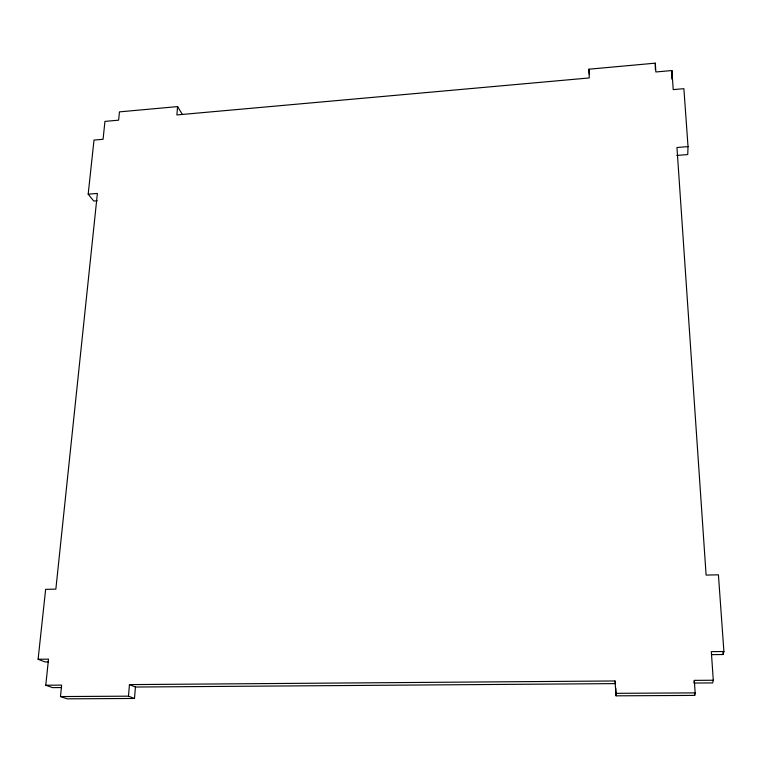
<?xml version="1.0" encoding="UTF-8"?>
<svg xmlns="http://www.w3.org/2000/svg" width="762" height="762" viewBox="0 0 762 762"><rect width="100%" height="100%" fill="white"/><g stroke="black" fill="none" stroke-linecap="round" stroke-linejoin="round"><path stroke-width="1.14" d="M671.798 79.077L671.913 70.533L655.863 71.971L655.301 63.16L588.912 69.199L589.283 77.943L176.889 114.938L177.584 106.594L119.453 111.871L118.615 120.167L104.946 121.396L103.07 139.284L94.002 140.075L88.182 194.177L93.755 201.035L97.174 200.768M671.913 70.533L673.217 89.611L683.885 88.687L688.029 146.618L687.734 154.572L676.789 155.429M134.503 698.468L135.436 687.029L129.445 684.609L128.483 696.173L134.503 698.468L67.208 698.84L60.484 696.563L61.636 685.114L45.768 685.238L48.501 659.159L38.1 659.273L45.634 589.35L55.855 589.131L97.384 193.443L88.182 194.177M713.28 680.237L694.344 680.38L693.934 683.047L712.632 682.914L713.28 680.237L711.327 651.653L723.9 651.51L718.423 574.815L706.107 575.081L676.961 147.495L688.029 146.618M129.445 684.609L615.001 680.971L616.077 695.83L694.715 695.401L695.135 692.877L694.344 680.38M711.841 654.644L723.128 654.52L723.9 651.51M48.416 661.892L44.987 661.93L38.1 659.273M61.598 687.562L52.616 687.619L45.768 685.238M135.436 687.029L615.553 683.609M60.484 696.563L128.483 696.173M615.525 693.334L695.135 692.877M177.584 106.594L182.223 114.205M615.001 680.971L615.372 682.733M588.912 69.199L589.369 74.476M722.967 652.148L723.128 654.52M694.573 693.153L694.715 695.401M615.744 688.057L616.077 695.83M655.301 63.16L655.349 69.599"/></g></svg>
